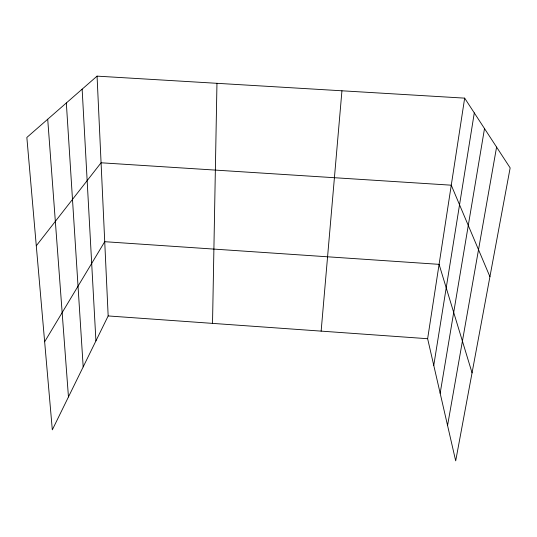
<?xml version="1.0" encoding="UTF-8"?>
<svg xmlns="http://www.w3.org/2000/svg" width="537" height="537" viewBox="0 0 537 537"><rect width="100%" height="100%" fill="white"/><g stroke="black" fill="none" stroke-linecap="round" stroke-linejoin="round"><path stroke-width="0.81" d="M212.524 323.381L216.961 83.309M321.139 331.121L341.941 90.793M464.666 98.137L510.15 167.9L455.691 460.867L427.633 338.713L464.666 98.137L97.063 76.133L26.85 137.452L52.317 429.848L108.165 315.944L97.063 76.133M433.762 365.402L474.292 112.898M440.159 393.238L484.508 128.571M447.563 425.472L496.584 147.091M44.645 341.774L104.728 241.697L439.085 264.345L472.057 372.853M36.288 245.792L101.07 162.785L451.268 185.191L489.925 276.709M108.165 315.944L427.633 338.713M47.712 119.234L68.454 396.93M66.333 102.97L83.181 366.899M82.141 89.162L95.928 340.908"/></g></svg>
